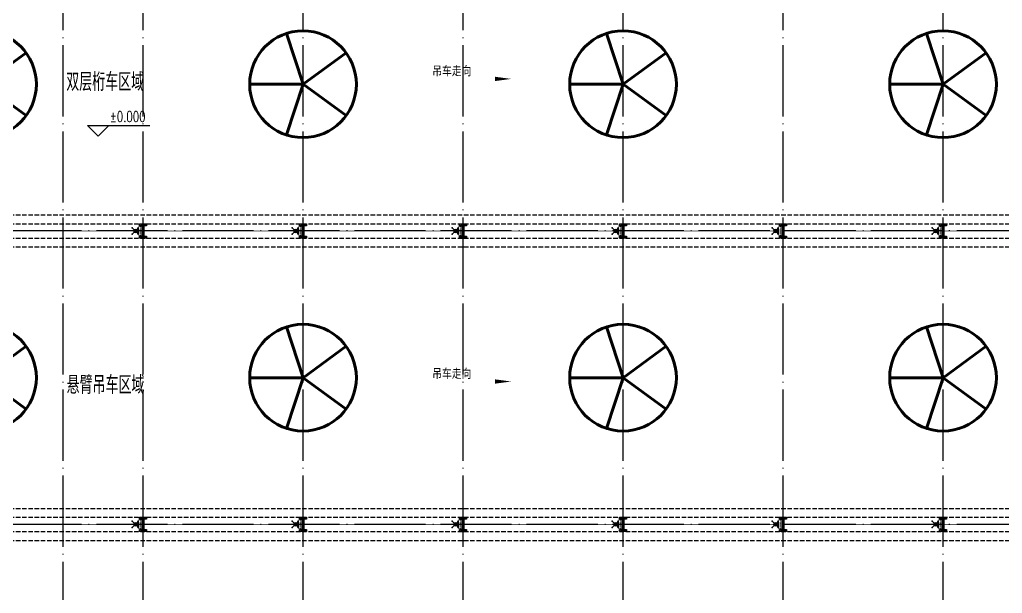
# Model space of a CAD drawing. Extents: x -1396510 to 1250330, y -1892470 to 1623980.
# Drawn here: x 323036 to 378313, y -753507 to -721249 of the extents above; entities that cross this region are included whole.
import ezdxf
from ezdxf.enums import TextEntityAlignment as Align

# ---------------------------------------------------------------- set-up
doc = ezdxf.new("R2010")
doc.units = 0
doc.header["$LTSCALE"] = 1000
doc.header["$MEASUREMENT"] = 0
doc.linetypes.add('DASH', pattern=[0.35, 0.25, -0.1])
doc.linetypes.add('DOTE', pattern=[2.42, 2, -0.2, 0.02, -0.2])
for name, color, linetype in [('A-AXIS-DOTE', 14, 'DOTE'), ('A-HATCH-2', 251, 'Continuous'), ('A-LIN-V', 9, 'Continuous'), ('A-WINDOW', 140, 'Continuous'), ('AS-COLN', 6, 'Continuous'), ('EQUIP-应急', 3, 'Continuous'), ('EQUIP-照明', 3, 'Continuous'), ('PUB_TEXT', 7, 'Continuous'), ('WIRE-照明', 1, 'Continuous'), ('建-标高', 3, 'Continuous'), ('建-箭头', 3, 'Continuous')]:
    doc.layers.add(name, color=color, linetype=linetype)
doc.layers.add('A-云线2', color=3, linetype='Continuous', plot=False)
doc.styles.add('_TEL_DIM', font='SIMPLEX', dxfattribs={"width": 0.8, "height": 3.5, "bigfont": 'HZTXT'})
doc.styles.add('A-STANDARD', font='SIMPLEX', dxfattribs={"bigfont": 'GBCBIG'})
doc.styles.get("Standard").update_dxf_attribs({"font": 'gbenor.shx', "bigfont": 'gbcbig.shx'})

# ---------------------------------------------------------------- blocks, each defined once
blk = doc.blocks.new('nt66')
at = {"layer": 'A-HATCH-2', "color": 8}
blk.add_lwpolyline([(-195840, 766870), (-195440, 766870), (-195440, 766758), (-195586, 766758), (-195586, 766182), (-195440, 766182), (-195440, 766070), (-195840, 766070), (-195840, 766182), (-195694, 766182), (-195694, 766758), (-195840, 766758)], close=True, dxfattribs=at)
at = {"layer": 'AS-COLN'}
blk.add_lwpolyline([(-195790, 766820), (-195490, 766820), (-195490, 766808), (-195636, 766808), (-195636, 766132), (-195490, 766132), (-195490, 766120), (-195790, 766120), (-195790, 766132), (-195644, 766132), (-195644, 766808), (-195790, 766808)], close=True, dxfattribs=at)
blk = doc.blocks.new('33333')
for p in [(-5214, -60400), (3786, -60400), (12786, -60400), (21786, -60400), (30786, -60400), (39786, -60400), (-5214, -76900), (3786, -76900), (12786, -76900), (21786, -76900), (30786, -76900), (39786, -76900)]:
    blk.add_blockref('nt66', p)
blk = doc.blocks.new('w42343')
at = {"layer": 'A-HATCH-2', "color": 8, "linetype": 'DASH'}
for p, q in [((-263654, 706970), (-128354, 706970)), ((-263654, 706470), (-128354, 706470)), ((-263654, 705670), (-128354, 705670)), ((-263654, 705170), (-128354, 705170)), ((-263654, 690470), (-128354, 690470)), ((-263654, 689970), (-128354, 689970)), ((-263654, 689170), (-128354, 689170)), ((-263654, 688670), (-128354, 688670))]:
    blk.add_line(p, q, dxfattribs=at)
blk = doc.blocks.new('w4324324')
at = {"layer": 'A-HATCH-2', "color": 0, "lineweight": 60}
for q in [(-1694760, 686605), (-1697614, 684532), (-1691907, 684532), (-1696524, 681178), (-1692997, 681178)]:
    blk.add_line((-1694760, 683605), q, dxfattribs=at)
blk.add_circle((-1694760, 683605), 3000, dxfattribs=at)
blk = doc.blocks.new('ner546')
at = {"layer": 'A-LIN-V', "color": 8}
for p in [(614780, 7256), (631280, 7256), (614780, -10744), (631280, -10744), (614780, -28744), (631280, -28744), (614780, -46744), (631280, -46744)]:
    blk.add_blockref('w4324324', p, dxfattribs=at)
blk = doc.blocks.new('世赫2#厂房一层0821')
at = {"layer": 'A-AXIS-DOTE', "color": 8, "ltscale": 2}
for p, q in [((79800, -87498.9), (79800, 6300)), ((84300, -87498.9), (84300, 6300)), ((93300, -87498.9), (93300, 6300)), ((102300, -87498.9), (102300, 6300)), ((111300, -87498.9), (111300, 6300)), ((120300, -87498.9), (120300, 6300)), ((129300, -87498.9), (129300, 6300)), ((163114.2, -16500), (-11095.8, -16500)), ((163114.2, -33000), (-11095.8, -33000))]:
    blk.add_line(p, q, dxfattribs=at)
at = {"layer": '建-标高', "color": 8}
for p, q in [((81767.8, -11176.1), (81167.8, -10576.1)), ((81167.8, -10576.1), (84687.8, -10576.1)), ((81767.8, -11176.1), (82367.8, -10576.1))]:
    blk.add_line(p, q, dxfattribs=at)
at = {"layer": '建-箭头', "color": 8}
for points in [[(98107.8, -7951.1, 0, 0, 0), (105007.8, -7951.1, 0, 240, 0), (104107.8, -7951.1, 0, 0, 0)], [(98107.8, -24966.1, 0, 0, 0), (105007.8, -24966.1, 0, 240, 0), (104107.8, -24966.1, 0, 0, 0)]]:
    blk.add_lwpolyline(points, format="xyseb", dxfattribs=at)
at = {"layer": 'A-LIN-V', "color": 8, "rotation": 90.00000000000001}
blk.add_blockref('ner546', (766160.7, 1055230), dxfattribs=at)
at = {"layer": 'A-WINDOW'}
for name in ['33333', 'w42343']:
    blk.add_blockref(name, (285154.2, -722570), dxfattribs=at)
at = {"layer": 'PUB_TEXT', "color": 8}
for s, p in [('双层桁车区域', (79984.8, -8626.9)), ('悬臂吊车区域', (80004.8, -25663.1))]:
    blk.add_text(s, height=1012.77, dxfattribs=at).set_placement(p)
at = {"layer": '建-标高', "color": 7, "style": 'A-STANDARD', "width": 0.705882}
blk.add_text('%%P0.000', height=595, dxfattribs=at).set_placement((82427.8, -10366.1))
at = {"layer": '建-箭头', "color": 7, "style": 'A-STANDARD'}
for p in [(100570.1, -7804.2), (100570.1, -24819.2)]:
    blk.add_text('吊车走向', height=578.72, dxfattribs=at).set_placement(p)
blk = doc.blocks.new('$equip_U$00000208(EQ-138-沈勤辉)')
blk.add_hatch(color=256).paths.add_polyline_path([(0.21, 0.37), (0.5, 0.3), (0.21, 0.23)])
at = {"color": 7, "lineweight": 0}
blk.add_line((-0.5, 0.3), (0.21, 0.3), dxfattribs=at)
at = {"lineweight": 0, "const_width": 0.0571}
blk.add_lwpolyline([(-0.66, 0), (0.66, 0, 0.414214), (0.72, 0.06), (0.72, 0.54, 0.414213), (0.66, 0.6), (-0.66, 0.6, 0.414214), (-0.72, 0.54, 0), (-0.72, 0.06, 0.414245), (-0.66, 0, 18481.445439)], format="xyb", dxfattribs=at)
blk.add_lwpolyline([(0.21, 0.37), (0.5, 0.3), (0.21, 0.23), (0.21, 0.37)], dxfattribs=at)
for p in [(-0.72, 0.3), (0, 0.6), (0, 0), (0.72, 0.3)]:
    blk.add_point(p)
at = {"color": 7, "style": '_TEL_DIM', "flags": 1}
for tag in ['A', 'REMARK']:
    blk.add_attdef(tag, text='', height=0.00002, dxfattribs=at).set_placement((0, 0), align=Align.MIDDLE_CENTER)
blk = doc.blocks.new('$equip$00003158')
h = blk.add_hatch(color=256)
h.dxf.hatch_style = 1
h.paths.add_polyline_path([(0, 0.25, -0.198912), (-0.18, 0.32), (-0.5, 0), (0.5, 0), (0.18, 0.32, -0.198912)])
blk.add_hatch(color=256).paths.add_polyline_path([(0, 0.75, 1), (0, 0.25, 1)])
for p, q in [((-0.5, 1), (-0.18, 0.68)), ((-0.5, 0), (-0.18, 0.32)), ((-0.5, 0), (0.5, 0)), ((0.18, 0.68), (0.5, 1)), ((0.18, 0.32), (0.5, 0))]:
    blk.add_line(p, q)
blk.add_circle((0, 0.5), 0.25)
for p in [(-0.5, 1), (-0.5, 0), (0, 0), (0.5, 1), (0.5, 0)]:
    blk.add_point(p)
at = {"color": 7, "style": '_TEL_DIM', "flags": 1}
for tag in ['A', 'REMARK']:
    blk.add_attdef(tag, text='', height=0.00002, dxfattribs=at).set_placement((0, 0), align=Align.MIDDLE_CENTER)

msp = doc.modelspace()

# ---------------------------------------------------------------- linework, layer by layer
at = {"layer": 'WIRE-照明', "color": 6, "linetype": 'DASH', "const_width": 35}
for points in [[(320921.8, -733130), (329449.3, -733130)], [(329921.8, -733130), (338449.3, -733130)], [(338921.8, -733130), (347449.3, -733130)], [(347921.8, -733130), (356449.3, -733130)], [(356921.8, -733130), (365449.3, -733130)], [(365921.8, -733130), (374449.3, -733130)], [(374921.8, -733130), (383449.3, -733130)], [(320921.8, -749630), (329449.3, -749630)], [(329921.8, -749630), (338449.3, -749630)], [(338921.8, -749630), (347449.3, -749630)], [(347921.8, -749630), (356449.3, -749630)], [(356921.8, -749630), (365449.3, -749630)], [(365921.8, -749630), (374449.3, -749630)], [(374921.8, -749630), (383449.3, -749630)]]:
    msp.add_lwpolyline(points, dxfattribs=at)

# ---------------------------------------------------------------- block references
at = {"layer": 'A-云线2'}
msp.add_blockref('世赫2#厂房一层0821', (245675.8, -716630), dxfattribs=at)
at = {"layer": 'EQUIP-应急', "xscale": -350.0000000000001, "yscale": 350.0000000000001, "zscale": 350.0000000000001, "rotation": 90}
for p in [(329711.8, -733130), (338711.8, -733130), (347711.8, -733130), (356711.8, -733130), (365711.8, -733130), (374711.8, -733130), (329711.8, -749630), (338711.8, -749630), (347711.8, -749630), (356711.8, -749630), (365711.8, -749630), (374711.8, -749630)]:
    msp.add_blockref('$equip$00003158', p, dxfattribs=at)
at = {"layer": 'EQUIP-照明', "xscale": 350, "yscale": 350, "zscale": 350, "rotation": 90.00000000000001}
for p in [(329921.8, -733130), (338921.8, -733130), (347921.8, -733130), (356921.8, -733130), (365921.8, -733130), (374921.8, -733130), (329921.8, -749630), (338921.8, -749630), (347921.8, -749630), (356921.8, -749630), (365921.8, -749630), (374921.8, -749630)]:
    msp.add_blockref('$equip_U$00000208(EQ-138-沈勤辉)', p, dxfattribs=at)

doc.saveas('drawing.dxf')
